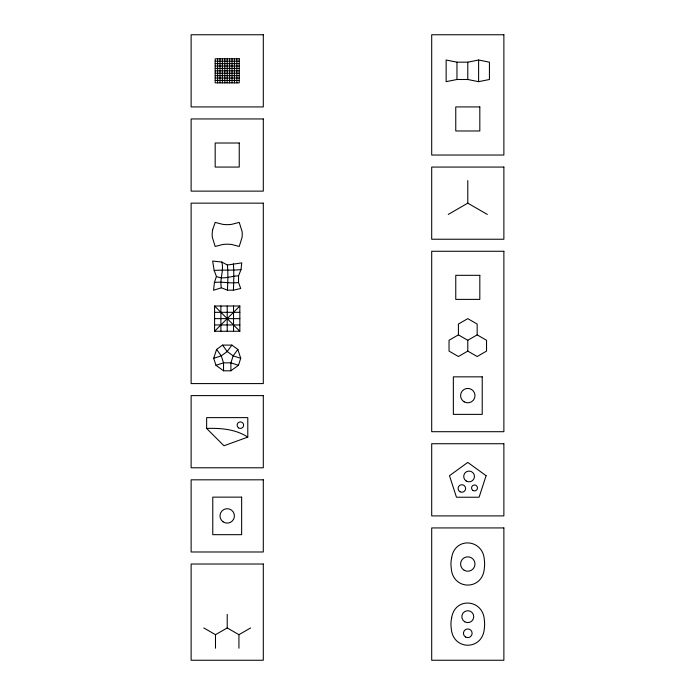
<?xml version="1.0" encoding="UTF-8"?>
<svg xmlns="http://www.w3.org/2000/svg" width="695" height="695" viewBox="0 0 695 695"><rect width="100%" height="100%" fill="white"/><g stroke="black" fill="none" stroke-linecap="round" stroke-linejoin="round"><path stroke-width="1.04" d="M241.009 269.599L241.764 262.875L227.404 265.03L221.827 262.05L212.661 261.051L214.164 270.459L216.423 276.48L214.434 282.491L213.547 290.258L221.392 287.791L227.404 290.163L233.416 290.163L240.722 288.503L238.533 282.491L238.533 275.828L241.009 269.599C231.991 270.572 223.243 269.738 214.164 270.459M213.695 358.316L216.588 349.42L222.539 345.102L231.887 345.102L237.838 349.42L240.722 358.316L238.455 365.301L230.888 370.8L223.538 370.8L215.971 365.301L213.695 358.316L221.262 355.857L227.213 351.54L231.887 345.102M237.838 349.42L233.155 355.857L230.888 362.842L230.888 370.8M214.581 331.263L239.844 306L214.581 306L214.581 331.263L239.844 331.263L239.844 306M448.258 214.434L467.787 203.157L467.787 180.596M458.413 334.868L449.04 340.281L449.04 351.105L458.413 356.518L467.787 351.105L467.787 340.281L477.161 334.868L477.161 324.044L467.787 318.631L458.413 324.044L458.413 334.868L467.787 340.281M203.774 627.924L215.493 634.691L227.213 627.924L238.932 634.691L250.652 627.924M247.785 437.112L223.964 445.773L206.641 428.45L206.641 417.626L247.785 417.626L247.785 437.112C235.727 429.18 220.697 427.955 206.641 428.45M215.971 365.301L223.538 362.842L230.888 362.842L238.455 365.301M467.787 62.176L478.612 60.013L489.436 62.176L489.436 79.499L478.612 81.663L467.787 79.499L456.963 79.499L446.138 81.663L446.138 60.013L456.963 62.176L467.787 62.176L467.787 79.499M214.434 282.491C222.522 281.406 230.34 283.751 238.533 282.491M215.181 61.212L239.236 61.212M215.181 63.619L239.236 63.619M215.181 66.025L239.236 66.025M215.181 68.431L239.236 68.431M215.181 70.838L239.236 70.838M215.181 73.244L239.236 73.244M215.181 75.651L239.236 75.651M215.181 78.057L239.236 78.057M215.181 80.464L239.236 80.464M238.533 275.828C231.131 275.863 223.833 279.894 216.423 276.48M214.581 312.316L239.844 312.316M214.581 318.631L239.844 318.631M214.581 324.947L239.844 324.947M240.722 358.316L233.155 355.857L227.213 351.54L222.539 345.102M467.787 203.157L487.317 214.434M477.161 334.868L486.543 340.281L486.543 351.105L477.161 356.518L467.787 351.105M214.581 306L239.844 331.263M216.588 349.42L221.262 355.857L223.538 362.842L223.538 370.8M221.392 287.791C219.412 279.234 224.172 270.772 221.827 262.05M478.612 60.013L478.612 81.663M456.963 62.176L456.963 79.499M238.932 634.691L238.932 648.218M236.839 58.806L236.839 82.861M234.432 58.806L234.432 82.861M233.529 306L233.529 331.263M233.416 263.848C234.067 272.701 233.755 281.284 233.416 290.163M232.026 58.806L232.026 82.861M229.619 58.806L229.619 82.861M227.404 265.03C228.195 273.509 227.873 281.692 227.404 290.163M227.213 58.806L227.213 82.861M227.213 306L227.213 331.263M227.213 614.389L227.213 627.924M224.806 58.806L224.806 82.861M222.4 58.806L222.4 82.861M220.897 306L220.897 331.263M219.994 58.806L219.994 82.861M217.587 58.806L217.587 82.861M215.493 634.691L215.493 648.218M212.601 229.915L212.366 231.418A24.177 24.177 0 0 0 212.366 237.438L215.181 246.456L222.704 244.518A32.309 32.309 0 0 1 231.722 244.518L239.236 246.456L242.06 237.438A24.177 24.177 0 0 0 242.06 231.418L239.236 222.4L231.722 224.337A32.309 32.309 0 0 1 222.704 224.337L215.181 222.4L212.601 229.915M451.602 558.059L451.229 560.083A27.722 27.722 0 0 0 451.229 567.963C452.48 590.767 483.103 590.767 484.346 567.963A27.722 27.722 0 0 0 484.346 560.083C483.399 538.842 454.547 536.332 451.602 558.059M451.602 618.202L451.229 620.227A27.722 27.722 0 0 0 451.229 628.106C452.48 650.911 483.103 650.911 484.346 628.106A27.722 27.722 0 0 0 484.346 620.227C483.399 598.986 454.547 596.475 451.602 618.202M486.092 475.71L479.098 497.229L456.476 497.229L449.483 475.71L467.787 462.41L486.092 475.71M263.301 34.75L191.125 34.75L191.125 106.926L263.301 106.926L263.301 34.75M503.875 34.75L431.699 34.75L431.699 155.037L503.875 155.037L503.875 34.75M239.236 58.806L215.181 58.806L215.181 82.861L239.236 82.861L239.236 58.806M479.819 106.926L455.764 106.926L455.764 130.981L479.819 130.981L479.819 106.926M263.301 118.949L191.125 118.949L191.125 191.125L263.301 191.125L263.301 118.949M239.236 143.014L215.181 143.014L215.181 167.069L239.236 167.069L239.236 143.014M503.875 167.069L431.699 167.069L431.699 239.236L503.875 239.236L503.875 167.069M263.301 203.157L191.125 203.157L191.125 383.588L263.301 383.588L263.301 203.157M503.875 251.269L431.699 251.269L431.699 431.699L503.875 431.699L503.875 251.269M479.819 275.324L455.764 275.324L455.764 299.389L479.819 299.389L479.819 275.324M482.226 376.846L453.357 376.846L453.357 414.376L482.226 414.376L482.226 376.846M263.301 395.611L191.125 395.611L191.125 467.787L263.301 467.787L263.301 395.611M503.875 443.731L431.699 443.731L431.699 515.907L503.875 515.907L503.875 443.731M263.301 479.819L191.125 479.819L191.125 551.986L263.301 551.986L263.301 479.819M241.643 497.142L212.774 497.142L212.774 534.672L241.643 534.672L241.643 497.142M503.875 527.931L431.699 527.931L431.699 660.25L503.875 660.25L503.875 527.931M263.301 564.019L191.125 564.019L191.125 660.25L263.301 660.25L263.301 564.019M238.559 427.851A3.249 3.249 0 0 0 243.624 425.392A3.249 3.249 0 0 0 238.958 422.239A3.249 3.249 0 0 0 238.559 427.851M223.052 521.806A7.219 7.219 0 0 0 234.397 516.55A7.219 7.219 0 0 0 224.181 509.357A7.219 7.219 0 0 0 223.052 521.806M464.182 401.866A7.219 7.219 0 0 0 475.006 395.611A7.219 7.219 0 0 0 464.182 389.365A7.219 7.219 0 0 0 464.182 401.866M473.026 490.488A2.954 2.954 0 0 0 477.474 487.959A2.954 2.954 0 0 0 473.052 485.371A2.954 2.954 0 0 0 473.026 490.488M459.968 491.73A3.762 3.762 0 0 0 465.624 488.498A3.762 3.762 0 0 0 459.994 485.214A3.762 3.762 0 0 0 459.968 491.73M466.223 481.009A5.378 5.378 0 0 0 474.459 476.64A5.378 5.378 0 0 0 466.553 471.697A5.378 5.378 0 0 0 466.223 481.009M465.624 637.028A4.326 4.326 0 0 0 472.122 633.275A4.326 4.326 0 0 0 465.624 629.522A4.326 4.326 0 0 0 465.624 637.028M464.807 621.834A5.951 5.951 0 0 0 473.747 616.673A5.951 5.951 0 0 0 464.807 611.522A5.951 5.951 0 0 0 464.807 621.834M464.182 570.274A7.219 7.219 0 0 0 475.006 564.019A7.219 7.219 0 0 0 464.182 557.772A7.219 7.219 0 0 0 464.182 570.274"/></g></svg>
